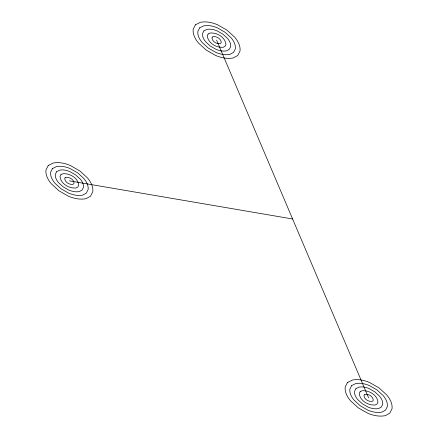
<?xml version="1.0" encoding="UTF-8"?>
<svg xmlns="http://www.w3.org/2000/svg" width="438" height="438" viewBox="0 0 438 438"><rect width="100%" height="100%" fill="white"/><g stroke="black" fill="none" stroke-linecap="round" stroke-linejoin="round"><path stroke-width="0.66" d="M69.385 180.85L292.611 218.989M216.607 40.126L368.615 397.852M48.224 165.504L45.963 169.977A20.296 16.825 3.3 0 0 47.063 177.034A31.782 26.351 3.3 0 0 51.334 183.823L58.977 190.804L68.323 196.147A31.782 26.351 3.3 0 0 76.984 198.737A21.55 17.865 3.3 0 0 86.062 198.671L90.546 196.197L92.807 191.724A20.296 16.825 3.3 0 0 91.706 184.666A31.782 26.351 3.3 0 0 87.436 177.877L79.793 170.902L70.447 165.553A31.782 26.351 3.3 0 0 61.785 162.963A20.296 16.825 3.3 0 0 53.233 163.024L48.224 165.504M52.456 168.575L50.649 172.15A16.233 13.458 3.3 0 0 51.525 177.801A25.426 21.079 3.3 0 0 54.942 183.232L61.057 188.811L68.536 193.087A25.426 21.079 3.3 0 0 75.467 195.162A17.241 14.29 3.3 0 0 82.727 195.107L86.313 193.125L88.126 189.55A16.233 13.458 3.3 0 0 87.244 183.9A25.426 21.079 3.3 0 0 83.828 178.474L77.712 172.89L70.233 168.614A25.426 21.079 3.3 0 0 63.307 166.544A16.233 13.458 3.3 0 0 56.464 166.588L52.456 168.575M56.688 171.641L55.33 174.329A12.176 10.096 3.3 0 0 55.993 178.562A19.069 15.812 3.3 0 0 58.555 182.635L63.138 186.823L68.75 190.026A19.069 15.812 3.3 0 0 73.945 191.581A12.926 10.72 3.3 0 0 79.393 191.543L82.081 190.059L83.439 187.376A12.176 10.096 3.3 0 0 82.777 183.139A19.069 15.812 3.3 0 0 80.214 179.065L75.632 174.882L70.02 171.674A19.069 15.812 3.3 0 0 64.824 170.119A12.176 10.096 3.3 0 0 59.694 170.158L56.688 171.641M60.92 174.713L60.017 176.503C60.712 183.829 69.16 188.641 76.059 187.979L77.849 186.988L78.752 185.197C78.079 177.954 69.757 173.136 62.924 173.722L60.92 174.713M65.153 177.784L64.698 178.677C65.048 182.339 69.275 184.743 72.719 184.414L73.617 183.922L74.071 183.024C73.732 179.405 69.571 176.99 66.154 177.286L65.153 177.784M195.447 24.78L193.185 29.253A20.296 16.825 3.3 0 0 194.286 36.31A31.782 26.351 3.3 0 0 198.556 43.099L206.199 50.074L215.545 55.423A31.782 26.351 3.3 0 0 224.207 58.013A21.55 17.865 3.3 0 0 233.284 57.947L237.768 55.467L240.029 51A20.296 16.825 3.3 0 0 238.929 43.937A31.782 26.351 3.3 0 0 234.659 37.153L227.015 30.173L217.67 24.829A31.782 26.351 3.3 0 0 209.008 22.239A20.296 16.825 3.3 0 0 200.456 22.3L195.447 24.78M199.679 27.851L197.866 31.426A16.233 13.458 3.3 0 0 198.748 37.077A25.426 21.079 3.3 0 0 202.164 42.502L208.28 48.087L215.759 52.363A25.426 21.079 3.3 0 0 222.685 54.432A17.241 14.29 3.3 0 0 229.95 54.383L233.536 52.401L235.343 48.826A16.233 13.458 3.3 0 0 234.467 43.176A25.426 21.079 3.3 0 0 231.05 37.745L224.935 32.166L217.456 27.89A25.426 21.079 3.3 0 0 210.525 25.815A16.233 13.458 3.3 0 0 203.686 25.864L199.679 27.851M203.911 30.917L202.553 33.6A12.176 10.096 3.3 0 0 203.216 37.838A19.069 15.812 3.3 0 0 205.778 41.911L210.36 46.094L215.972 49.302A19.069 15.812 3.3 0 0 221.168 50.857A12.926 10.72 3.3 0 0 226.616 50.819L229.304 49.33L230.662 46.647A12.176 10.096 3.3 0 0 229.999 42.415A19.069 15.812 3.3 0 0 227.437 38.341L222.854 34.153L217.243 30.95A19.069 15.812 3.3 0 0 212.047 29.395A12.176 10.096 3.3 0 0 206.917 29.428L203.911 30.917M208.143 33.989L207.24 35.774C207.93 43.105 216.383 47.917 223.276 47.255L225.072 46.264L225.975 44.473C225.296 37.23 216.98 32.407 210.147 32.998L208.143 33.989M212.375 37.055L211.921 37.953C212.271 41.615 216.492 44.019 219.942 43.691L220.84 43.192L221.294 42.3C220.955 38.675 216.794 36.266 213.377 36.562L212.375 37.055M347.454 382.511L345.193 386.978A20.296 16.825 3.3 0 0 346.294 394.041A31.782 26.351 3.3 0 0 350.564 400.825L358.207 407.805L367.553 413.149A31.782 26.351 3.3 0 0 376.215 415.739A21.55 17.865 3.3 0 0 385.292 415.673L389.776 413.198L392.037 408.725A20.296 16.825 3.3 0 0 390.937 401.668A31.782 26.351 3.3 0 0 386.666 394.879L379.023 387.904L369.677 382.56A31.782 26.351 3.3 0 0 361.016 379.965A20.296 16.825 3.3 0 0 352.464 380.031L347.454 382.511M351.687 385.577L349.874 389.158A16.233 13.458 3.3 0 0 350.756 394.802A25.426 21.079 3.3 0 0 354.172 400.233L360.288 405.812L367.767 410.088A25.426 21.079 3.3 0 0 374.693 412.163A17.241 14.29 3.3 0 0 381.958 412.109L385.544 410.127L387.351 406.552A16.233 13.458 3.3 0 0 386.475 400.907A25.426 21.079 3.3 0 0 383.058 395.476L376.943 389.891L369.464 385.615A25.426 21.079 3.3 0 0 362.533 383.546A16.233 13.458 3.3 0 0 355.694 383.595L351.687 385.577M355.919 388.648L354.561 391.331A12.176 10.096 3.3 0 0 355.223 395.563A19.069 15.812 3.3 0 0 357.786 399.637L362.368 403.825L367.98 407.033A19.069 15.812 3.3 0 0 373.176 408.588A12.926 10.72 3.3 0 0 378.624 408.545L381.312 407.061L382.67 404.378A12.176 10.096 3.3 0 0 382.007 400.14A19.069 15.812 3.3 0 0 379.445 396.067L374.862 391.884L369.25 388.676A19.069 15.812 3.3 0 0 364.055 387.121A12.176 10.096 3.3 0 0 358.925 387.159L355.919 388.648M360.151 391.714L359.248 393.505C359.937 400.83 368.391 405.643 375.284 404.98L377.08 403.989L377.983 402.204C377.304 394.956 368.988 390.138 362.155 390.723L360.151 391.714M364.383 394.786L363.929 395.678C364.279 399.341 368.5 401.75 371.95 401.416L372.847 400.923L373.302 400.031C372.962 396.406 368.801 393.997 365.385 394.288L364.383 394.786"/></g></svg>
